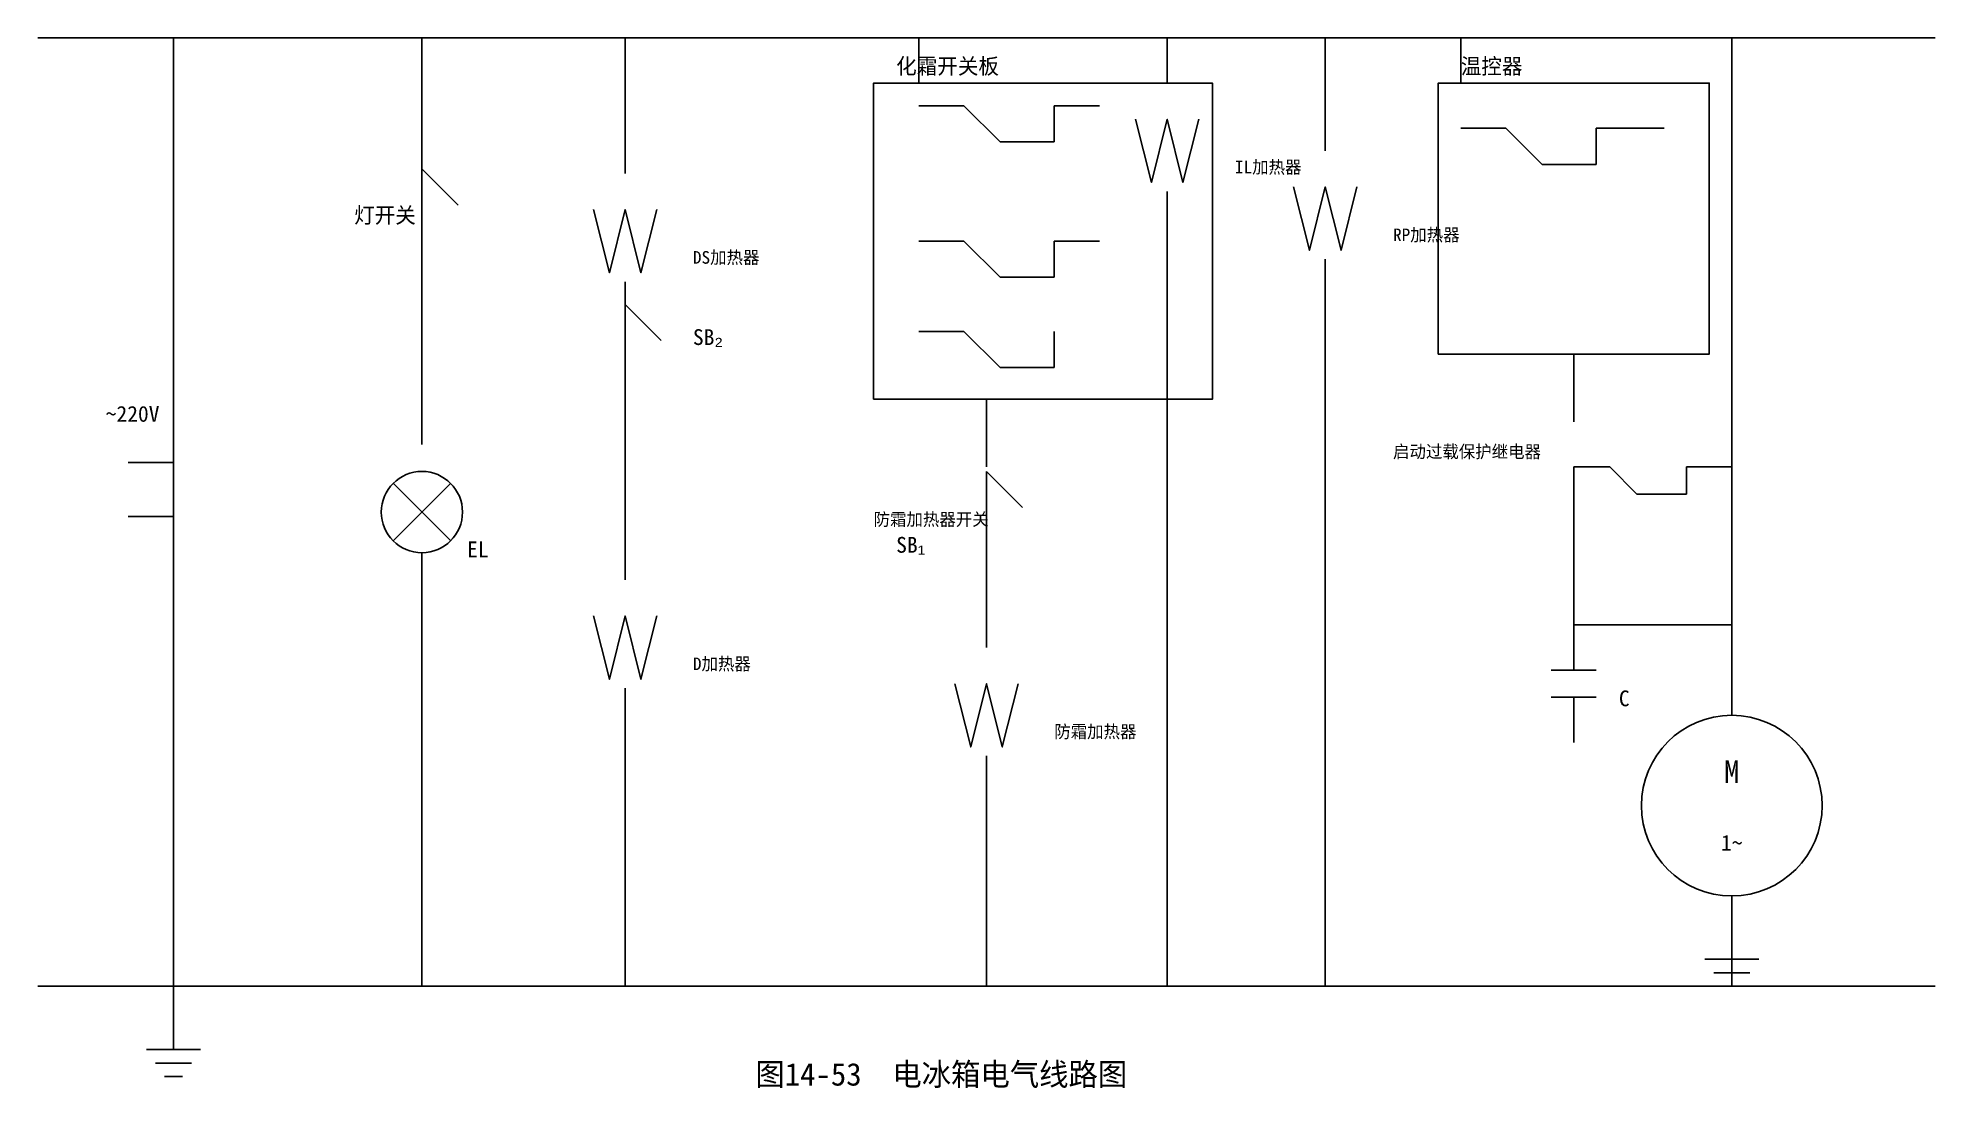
# Model space of a CAD drawing. Header units: millimetres. Extents: x 0 to 420, y 7 to 240.
import ezdxf
from ezdxf.enums import TextEntityAlignment as Align

# ---------------------------------------------------------------- set-up
doc = ezdxf.new("R2010")
doc.units = ezdxf.units.MM
for name, color, linetype in [('DASHBOX', 5, 'Continuous'), ('SYMBOL', 1, 'Continuous'), ('TEXT', 3, 'Continuous'), ('WIRES', 7, 'Continuous')]:
    doc.layers.add(name, color=color, linetype=linetype)

msp = doc.modelspace()

# ---------------------------------------------------------------- linework, layer by layer
at = {"layer": 'DASHBOX'}
for points in [[(185, 160), (260, 160), (260, 230), (185, 230), (185, 160)], [(310, 170), (370, 170), (370, 230), (310, 230), (310, 170)]]:
    msp.add_lwpolyline(points, dxfattribs=at)
at = {"layer": 'SYMBOL'}
for p, q in [((205, 225), (213, 217)), ((325, 220), (333, 212)), ((85, 199), (85, 211)), ((85, 211), (93, 203)), ((205, 195), (213, 187)), ((130, 169), (130, 181)), ((130, 181), (138, 173)), ((205, 175), (213, 167)), ((30, 146), (20, 146)), ((30, 134), (30, 146)), ((210, 132), (210, 144)), ((210, 144), (218, 136)), ((348, 145), (354, 139)), ((78.7, 128.7), (91.3, 141.3)), ((78.7, 141.3), (91.3, 128.7)), ((30, 134), (20, 134)), ((335, 100), (345, 100)), ((335, 94), (345, 94)), ((375, 44), (375, 36)), ((369, 36), (381, 36)), ((371, 33), (379, 33)), ((373, 30), (377, 30)), ((30, 24), (30, 16)), ((24, 16), (36, 16)), ((26, 13), (34, 13)), ((28, 10), (32, 10))]:
    msp.add_line(p, q, dxfattribs=at)
for points in [[(243, 222), (246.5, 208), (250, 222), (253.5, 208), (257, 222)], [(278, 207), (281.5, 193), (285, 207), (288.5, 193), (292, 207)], [(123, 202), (126.5, 188), (130, 202), (133.5, 188), (137, 202)], [(123, 112), (126.5, 98), (130, 112), (133.5, 98), (137, 112)], [(203, 97), (206.5, 83), (210, 97), (213.5, 83), (217, 97)]]:
    msp.add_lwpolyline(points, dxfattribs=at)
for centre, radius in [((85, 135), 9), ((375, 70), 20)]:
    msp.add_circle(centre, radius, dxfattribs=at)
at = {"layer": 'WIRES'}
for p, q in [((0, 240), (420, 240)), ((30, 134), (30, 240)), ((85, 240), (85, 210)), ((130, 240), (130, 210)), ((195, 240), (195, 230)), ((250, 240), (250, 230)), ((285, 240), (285, 215)), ((315, 240), (315, 230)), ((375, 240), (375, 110)), ((195, 225), (205, 225)), ((225, 217), (225, 225)), ((225, 225), (235, 225)), ((315, 220), (325, 220)), ((345, 212), (345, 220)), ((345, 220), (360, 220)), ((213, 217), (225, 217)), ((333, 212), (345, 212)), ((250, 206), (250, 30)), ((85, 199), (85, 150)), ((195, 195), (205, 195)), ((225, 187), (225, 195)), ((225, 195), (235, 195)), ((285, 191), (285, 30)), ((130, 186), (130, 180)), ((213, 187), (225, 187)), ((195, 175), (205, 175)), ((225, 167), (225, 175)), ((130, 169), (130, 120)), ((340, 170), (340, 155)), ((213, 167), (225, 167)), ((210, 160), (210, 145)), ((30, 146), (30, 30)), ((340, 145), (348, 145)), ((340, 145), (340, 110)), ((365, 139), (365, 145)), ((365, 145), (375, 145)), ((375, 145), (375, 110)), ((354, 139), (365, 139)), ((210, 132), (210, 105)), ((85, 126), (85, 30)), ((340, 100), (340, 110)), ((340, 110), (375, 110)), ((375, 110), (375, 90)), ((375, 110), (375, 90)), ((130, 96), (130, 30)), ((340, 94), (340, 84)), ((210, 81), (210, 30)), ((375, 50), (375, 30)), ((375, 44), (375, 50)), ((0, 30), (420, 30)), ((30, 24), (30, 30))]:
    msp.add_line(p, q, dxfattribs=at)

# ---------------------------------------------------------------- texts
at = {"layer": 'TEXT'}
for s, height, p in [('化霜开关板', 3.5, (190, 232)), ('温控器', 3.5, (315, 232)), ('IL加热器', 2.8, (265, 210)), ('灯开关', 3.5, (70, 199)), ('RP加热器', 2.8, (300, 195)), ('DS加热器', 2.8, (145, 190)), ('SB₂', 3.5, (145, 172)), ('~220V', 3.5, (15, 155)), ('启动过载保护继电器', 2.8, (300, 147)), ('防霜加热器开关', 2.8, (185, 132)), ('EL', 3.5, (95, 125)), ('SB₁', 3.5, (190, 126)), ('D加热器', 2.8, (145, 100)), ('C', 3.5, (350, 92)), ('防霜加热器', 2.8, (225, 85))]:
    msp.add_text(s, height=height, dxfattribs=at).set_placement(p)
for s, height, p in [('M', 5, (375, 75)), ('1~', 3.5, (375, 60)), ('图14-53  电冰箱电气线路图', 5, (200, 8))]:
    msp.add_text(s, height=height, dxfattribs=at).set_placement(p, align=Align.CENTER)

doc.saveas('drawing.dxf')
